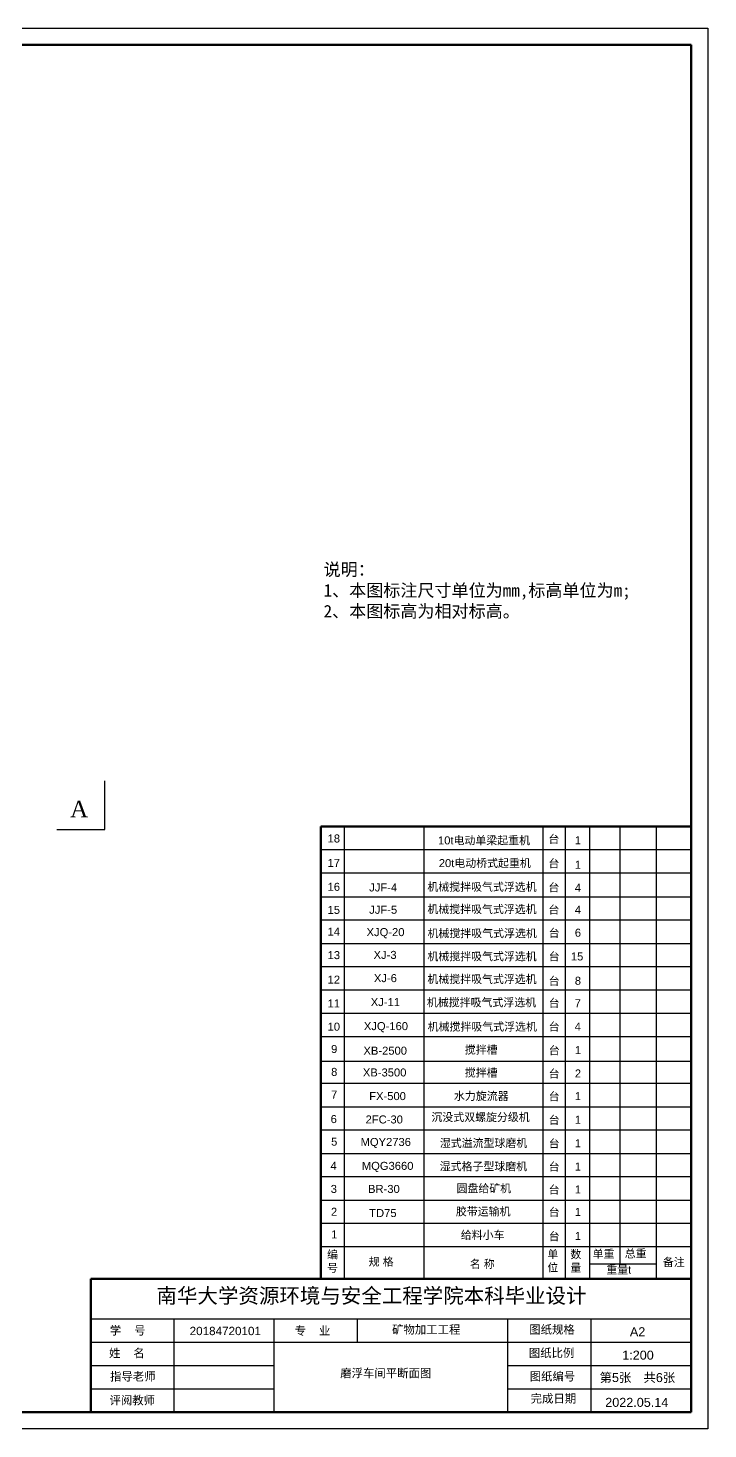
# Model space of a CAD drawing. Header units: millimetres. Extents: x 2139 to 2733, y 1509 to 1929.
# Drawn here: x 2529.2 to 2733, y 1508.6 to 1928.6 of the extents above; entities that cross this region are included whole.
import ezdxf

# ---------------------------------------------------------------- set-up
doc = ezdxf.new("R2010")
doc.units = ezdxf.units.MM
doc.layers.add('标注', color=7, linetype='Continuous')
doc.styles.add('ASC', font='', dxfattribs={"width": 0.75, "height": 500})
doc.styles.get("Standard").update_dxf_attribs({"font": 'arial.ttf'})
doc.styles.get('ASC').set_extended_font_data('FangSong_GB2312')

msp = doc.modelspace()

# ---------------------------------------------------------------- linework, layer by layer
for p, q in [((2139.034, 1928.641), (2733.034, 1928.641)), ((2733.034, 1928.641), (2733.034, 1508.641)), ((2624.022, 1689.222), (2624.022, 1553.641)), ((2647.897, 1689.222), (2647.897, 1553.641)), ((2683.573, 1689.222), (2683.573, 1553.641)), ((2690.225, 1689.222), (2690.225, 1553.641)), ((2697.573, 1689.222), (2697.573, 1553.641)), ((2706.636, 1689.222), (2706.636, 1558.136)), ((2717.547, 1689.222), (2717.547, 1553.641)), ((2728.034, 1682.222), (2617.022, 1682.222)), ((2728.034, 1675.222), (2617.022, 1675.222)), ((2617.022, 1668.222), (2728.034, 1668.222)), ((2728.034, 1661.222), (2617.022, 1661.222)), ((2617.022, 1654.222), (2728.034, 1654.222)), ((2728.034, 1647.222), (2617.022, 1647.222)), ((2728.034, 1640.222), (2617.022, 1640.222)), ((2728.034, 1633.222), (2617.022, 1633.222)), ((2728.034, 1626.222), (2617.022, 1626.222)), ((2617.022, 1618.896), (2728.034, 1618.896)), ((2728.034, 1612.222), (2617.022, 1612.222)), ((2617.022, 1605.222), (2728.034, 1605.222)), ((2728.034, 1598.222), (2617.022, 1598.222)), ((2617.022, 1591.222), (2728.034, 1591.222)), ((2728.034, 1584.222), (2617.022, 1584.222)), ((2617.022, 1577.222), (2728.034, 1577.222)), ((2728.034, 1570.222), (2617.022, 1570.222)), ((2728.034, 1563.222), (2617.022, 1563.222)), ((2548.034, 1541.641), (2728.034, 1541.641)), ((2573.034, 1513.641), (2573.034, 1541.641)), ((2603.034, 1513.641), (2603.034, 1541.641)), ((2628.034, 1534.641), (2628.034, 1541.641)), ((2673.034, 1513.641), (2673.034, 1541.641)), ((2698.034, 1513.641), (2698.034, 1541.641)), ((2548.034, 1534.641), (2728.034, 1534.641)), ((2548.034, 1527.641), (2603.034, 1527.641)), ((2673.034, 1527.641), (2728.034, 1527.641)), ((2548.034, 1520.641), (2603.034, 1520.641)), ((2673.034, 1520.641), (2728.034, 1520.641)), ((2733.034, 1508.641), (2139.034, 1508.641))]:
    msp.add_line(p, q)
at = {"lineweight": 50}
for p, q in [((2164.034, 1923.641), (2728.034, 1923.641)), ((2728.034, 1923.641), (2728.034, 1513.641)), ((2617.022, 1553.641), (2617.022, 1689.222)), ((2728.034, 1689.222), (2617.022, 1689.222)), ((2548.034, 1513.641), (2548.034, 1553.641)), ((2548.034, 1553.641), (2728.034, 1553.641)), ((2728.034, 1513.641), (2164.034, 1513.641))]:
    msp.add_line(p, q, dxfattribs=at)
at = {"ltscale": 0.5}
msp.add_line((2697.573, 1558.136), (2717.547, 1558.136), dxfattribs=at)
at = {"layer": '标注', "color": 18, "lineweight": -3, "true_color": 0x000000}
for p, q in [((2552.268, 1688.412), (2552.268, 1702.981)), ((2537.858, 1688.412), (2552.268, 1688.412))]:
    msp.add_line(p, q, dxfattribs=at)

# ---------------------------------------------------------------- texts
for s, p in [('10t电动单梁起重机', (2652.119, 1683.899)), ('台', (2685.236, 1684.283)), ('1', (2693.125, 1683.919)), ('20t电动桥式起重机', (2652.353, 1677.086)), ('台', (2685.236, 1676.971)), ('1', (2693.125, 1676.607)), ('机械搅拌吸气式浮选机', (2648.937, 1669.953)), ('台', (2685.236, 1669.795)), ('4', (2693.125, 1669.727)), ('机械搅拌吸气式浮选机', (2648.937, 1663.263)), ('台', (2685.236, 1663.105)), ('4', (2693.125, 1663.11)), ('机械搅拌吸气式浮选机', (2648.985, 1656.044)), ('台', (2685.293, 1656.126)), ('6', (2693.125, 1656.219)), ('机械搅拌吸气式浮选机', (2648.959, 1649.109)), ('台', (2685.293, 1649.078)), ('15', (2691.947, 1649.112)), ('机械搅拌吸气式浮选机', (2648.941, 1642.29)), ('台', (2685.293, 1641.726)), ('8', (2693.125, 1641.819)), ('机械搅拌吸气式浮选机', (2648.794, 1635.319)), ('台', (2685.293, 1635.105)), ('7', (2693.08, 1635.073)), ('机械搅拌吸气式浮选机', (2649.016, 1628.038)), ('台', (2685.293, 1628.032)), ('4', (2693.067, 1628.066)), ('搅拌槽', (2660.157, 1621.139)), ('台', (2685.329, 1620.938)), ('1', (2693.161, 1621.03)), ('搅拌槽', (2660.157, 1614.275)), ('台', (2685.293, 1613.926)), ('2', (2693.125, 1614.018)), ('水力旋流器', (2656.909, 1607.256)), ('台', (2685.293, 1607.127)), ('1', (2693.125, 1607.22)), ('台', (2685.293, 1600.068)), ('1', (2693.125, 1600.16)), ('湿式溢流型球磨机', (2652.677, 1593.161)), ('台', (2685.293, 1593.008)), ('1', (2693.125, 1593.101)), ('台', (2685.293, 1586.036)), ('1', (2693.125, 1586.128)), ('台', (2685.293, 1579.15)), ('1', (2693.125, 1579.243)), ('台', (2685.293, 1572.439)), ('1', (2693.125, 1572.532)), ('台', (2685.293, 1565.205)), ('1', (2693.125, 1565.298))]:
    msp.add_text(s, height=2.4).set_placement(p)
at = {"color": 18, "true_color": 0x000000, "insert": (2617.827, 1768.192), "char_height": 3.75, "width": 108.47721, "attachment_point": 1, "style": 'ASC'}
msp.add_mtext('{\\fSimSun|b0|i0|c134|p2;\\W1;说明：\\P1、本图标注尺寸单位为mm,标高单位为m;\\P2、本图标高为相对标高。}', dxfattribs=at)
at = {"attachment_point": 1}
for s, insert, char_height, width in [('18', (2619.027, 1686.867), 2.4, 1.43841), ('17', (2619.027, 1679.555), 2.4, 1.43841), ('16', (2619.027, 1672.379), 2.4, 1.43841), ('JJF-4', (2631.495, 1672.19), 2.4, 8.90979), ('15', (2619.027, 1665.471), 2.4, 1.43841), ('JJF-5', (2631.495, 1665.499), 2.4, 8.90979), ('14', (2619.027, 1658.949), 2.4, 1.43841), ('XJQ-20', (2630.709, 1658.801), 2.4, 11.4109), ('13', (2619.027, 1651.901), 2.4, 1.43841), ('XJ-3', (2632.812, 1651.975), 2.4, 6.88425), ('12', (2619.027, 1644.549), 2.4, 1.43841), ('XJ-6', (2632.908, 1645.005), 2.4, 6.92648), ('11', (2619.027, 1637.416), 2.4, 1.43841), ('XJ-11', (2631.969, 1637.824), 2.4, 12.33251), ('10', (2619.027, 1630.449), 2.4, 1.43841), ('XJQ-160', (2629.901, 1630.618), 2.4, 12.33251), ('9', (2620.084, 1623.76), 2.4, 1.43841), ('XB-2500', (2629.773, 1623.256), 2.4, 12.33251), ('8', (2620.084, 1616.899), 2.4, 1.43841), ('XB-3500', (2629.604, 1616.728), 2.4, 12.33251), ('7', (2620.084, 1610.101), 2.4, 1.43841), ('FX-500', (2631.502, 1609.644), 2.4, 10.54458), ('6', (2619.94, 1602.753), 2.4, 1.43841), ('2FC-30', (2630.417, 1602.635), 2.4, 11.76678), ('沉没式双螺旋分级机', (2650.148, 1603.319), 2.4, 33.40352), ('5', (2620.084, 1595.982), 2.4, 1.43841), ('MQY2736', (2628.916, 1595.889), 2.4, 18.5082), ('4', (2619.904, 1588.783), 2.4, 1.43841), ('MQG3660', (2629.293, 1588.72), 2.4, 15.22068), ('湿式格子型球磨机', (2652.641, 1588.567), 2.4, 27.35345), ('3', (2619.964, 1581.812), 2.4, 1.43841), ('BR-30', (2631.154, 1581.808), 2.4, 10.14483), ('圆盘给矿机', (2657.677, 1581.965), 2.4, 24.06894), ('胶带运输机', (2657.475, 1575.04), 2.4, 24.06894), ('2', (2620.036, 1574.957), 2.4, 1.43841), ('TD75', (2631.505, 1574.579), 2.4, 8.76145), ('1', (2620.084, 1568.179), 2.4, 1.43841), ('{\\fSimSun|b0|i0|c134|p2;给料小车}', (2658.955, 1567.992), 2.4, 24.06894), ('编\\P号', (2618.855, 1562.138), 2.4, 24.06894), ('单位', (2684.903, 1562.243), 2.4, 5.16638), ('数量', (2691.779, 1562.186), 2.4, 5.70957), ('单重', (2698.469, 1562.331), 2.4, 24.06894), ('总重', (2708.098, 1562.418), 2.4, 24.06894), ('规 格', (2631.344, 1559.982), 2.4, 24.06894), ('名 称', (2661.635, 1559.29), 2.4, 24.06894), ('备注', (2719.533, 1559.853), 2.4, 24.06894), ('重量t', (2702.557, 1557.602), 2.4, 24.06894), ('南华大学资源环境与安全工程学院本科毕业设计', (2567.75, 1550.852), 4.5, 156.97207), ('学    号', (2553.772, 1539.414), 2.5, 14.56215), ('20184720101', (2577.685, 1539.275), 2.5, 20.07612), ('专    业', (2609.148, 1539.336), 2.5, 14.72346), ('矿物加工工程', (2638.359, 1539.693), 2.5, 22.26117), ('图纸规格', (2679.467, 1539.684), 2.5, 14.34218), ('A2', (2709.633, 1539.139), 2.7048, 3.77614), ('姓    名', (2553.514, 1532.631), 2.5, 14.38617), ('图纸比例', (2679.349, 1532.68), 2.5, 14.19553), ('1:200', (2707.337, 1532.134), 2.7048, 19.95961), ('指导老师', (2553.83, 1525.625), 2.5, 14.63547), ('{\\fSimSun|b0|i0|c134|p2;磨浮车间平断面图}', (2622.826, 1526.628), 2.5, 33.31844), ('图纸编号', (2679.611, 1525.641), 2.5, 14.26885), ('{\\fSimSun|b0|i0|c134|p2;第}5{\\fSimSun|b0|i0|c134|p2;张  共}6{\\fSimSun|b0|i0|c134|p2;张}', (2700.566, 1525.414), 2.7048, 24.03721), ('评阅教师', (2553.67, 1518.476), 2.5, 14.69413), ('完成日期', (2679.89, 1519.015), 2.5, 14.59148), ('2022.05.14', (2702.241, 1517.976), 2.7048, 19.95961)]:
    msp.add_mtext(s, dxfattribs=dict(at, insert=insert, char_height=char_height, width=width))
at = {"layer": '标注', "color": 18, "lineweight": -3, "true_color": 0x000000, "insert": (2547.263, 1696.986), "char_height": 4.95, "width": 11.44239, "attachment_point": 3}
msp.add_mtext('{\\fTimes New Roman|b0|i0|c238|p18;A}', dxfattribs=at)

doc.saveas('drawing.dxf')
